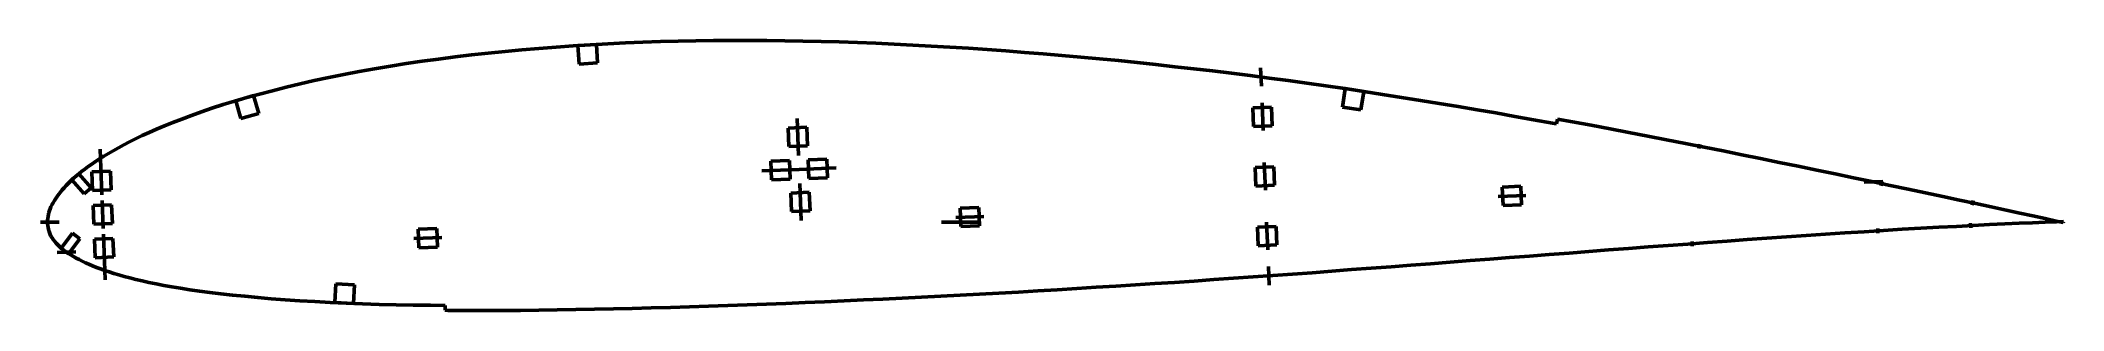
# Model space of a CAD drawing. Header units: metres. Extents: x -163 to 272, y -19 to 39.
import ezdxf

# ---------------------------------------------------------------- set-up
doc = ezdxf.new("R2010")
doc.units = ezdxf.units.M
for name, color, linetype, lineweight in [('FoilLayer', 1, 'Continuous', 50), ('StringerLayer', 1, 'Continuous', 50), ('SubLayer', 1, 'Continuous', 50)]:
    doc.layers.add(name, color=color, linetype=linetype, lineweight=lineweight)

msp = doc.modelspace()

# ---------------------------------------------------------------- linework, layer by layer
at = {"layer": 'FoilLayer'}
for p, q in [((-77.52, 35.06), (-81.02, 34.59)), ((-73.99, 35.51), (-77.52, 35.06)), ((-70.43, 35.93), (-73.99, 35.51)), ((-66.84, 36.33), (-70.43, 35.93)), ((-63.23, 36.7), (-66.84, 36.33)), ((-59.6, 37.03), (-63.23, 36.7)), ((-55.94, 37.35), (-59.6, 37.03)), ((-52.26, 37.63), (-55.94, 37.35)), ((-48.56, 37.89), (-52.26, 37.63)), ((-44.85, 38.12), (-48.56, 37.89)), ((-41.12, 38.33), (-44.85, 38.12)), ((-37.37, 38.51), (-41.12, 38.33)), ((-33.61, 38.66), (-37.37, 38.51)), ((-29.83, 38.79), (-33.61, 38.66)), ((-26.04, 38.89), (-29.83, 38.79)), ((-22.24, 38.96), (-26.04, 38.89)), ((-18.43, 39.01), (-22.24, 38.96)), ((-14.6, 39.04), (-18.43, 39.01)), ((-10.76, 39.05), (-14.6, 39.04)), ((-6.92, 39.03), (-10.76, 39.05)), ((-3.06, 38.99), (-6.92, 39.03)), ((0.82, 38.92), (-3.06, 38.99)), ((4.7, 38.83), (0.82, 38.92)), ((8.61, 38.72), (4.7, 38.83)), ((12.53, 38.59), (8.61, 38.72)), ((16.47, 38.43), (12.53, 38.59)), ((20.44, 38.26), (16.47, 38.43)), ((24.41, 38.06), (20.44, 38.26)), ((28.4, 37.84), (24.41, 38.06)), ((32.4, 37.6), (28.4, 37.84)), ((36.41, 37.36), (32.4, 37.6)), ((40.42, 37.09), (36.41, 37.36)), ((44.43, 36.81), (40.42, 37.09)), ((48.45, 36.49), (44.43, 36.81)), ((52.48, 36.16), (48.45, 36.49)), ((56.51, 35.82), (52.48, 36.16)), ((60.55, 35.47), (56.51, 35.82)), ((64.59, 35.1), (60.55, 35.47)), ((68.64, 34.71), (64.59, 35.1)), ((-101.1, 31.11), (-104.24, 30.44)), ((-97.89, 31.75), (-101.1, 31.11)), ((-94.61, 32.35), (-97.89, 31.75)), ((-91.28, 32.94), (-94.61, 32.35)), ((-87.89, 33.52), (-91.28, 32.94)), ((-84.47, 34.08), (-87.89, 33.52)), ((-81.02, 34.59), (-84.47, 34.08)), ((72.68, 34.3), (68.64, 34.71)), ((76.72, 33.86), (72.68, 34.3)), ((80.78, 33.41), (76.72, 33.86)), ((84.84, 32.96), (80.78, 33.41)), ((88.9, 32.5), (84.84, 32.96)), ((92.95, 32.01), (88.9, 32.5)), ((97.01, 31.5), (92.95, 32.01)), ((101.06, 30.96), (97.01, 31.5)), ((105.12, 30.41), (101.06, 30.96)), ((-118.77, 26.77), (-121.38, 26.01)), ((-116.05, 27.5), (-118.77, 26.77)), ((-113.23, 28.25), (-116.05, 27.5)), ((-110.31, 28.99), (-113.23, 28.25)), ((-107.31, 29.73), (-110.31, 28.99)), ((-104.24, 30.44), (-107.31, 29.73)), ((109.19, 29.85), (105.12, 30.41)), ((113.26, 29.28), (109.19, 29.85)), ((117.32, 28.7), (113.26, 29.28)), ((121.38, 28.09), (117.32, 28.7)), ((125.44, 27.46), (121.38, 28.09)), ((129.5, 26.81), (125.44, 27.46)), ((133.57, 26.16), (129.5, 26.81)), ((137.64, 25.51), (133.57, 26.16)), ((-132.71, 22.14), (-134.63, 21.4)), ((-130.67, 22.91), (-132.71, 22.14)), ((-128.52, 23.68), (-130.67, 22.91)), ((-126.25, 24.47), (-128.52, 23.68)), ((-123.87, 25.25), (-126.25, 24.47)), ((-121.38, 26.01), (-123.87, 25.25)), ((141.7, 24.85), (137.64, 25.51)), ((145.76, 24.16), (141.7, 24.85)), ((149.81, 23.45), (145.76, 24.16)), ((153.87, 22.72), (149.81, 23.45)), ((157.93, 21.98), (153.87, 22.72)), ((162, 21.25), (157.93, 21.98)), ((163.05, 22.13), (162.86, 21.1)), ((166.25, 21.57), (163.05, 22.13)), ((-142.66, 17.91), (-143.98, 17.25)), ((-141.25, 18.59), (-142.66, 17.91)), ((-139.75, 19.27), (-141.25, 18.59)), ((-138.16, 19.96), (-139.75, 19.27)), ((-136.45, 20.67), (-138.16, 19.96)), ((-134.63, 21.4), (-136.45, 20.67)), ((162.86, 21.1), (162, 21.25)), ((170.31, 20.83), (166.25, 21.57)), ((174.36, 20.06), (170.31, 20.83)), ((178.41, 19.27), (174.36, 20.06)), ((182.46, 18.46), (178.41, 19.27)), ((186.51, 17.66), (182.46, 18.46)), ((190.57, 16.87), (186.51, 17.66)), ((-150.41, 13.56), (-151.28, 12.99)), ((-149.49, 14.14), (-150.41, 13.56)), ((-148.51, 14.74), (-149.49, 14.14)), ((-147.48, 15.34), (-148.51, 14.74)), ((-146.38, 15.97), (-147.48, 15.34)), ((-145.22, 16.6), (-146.38, 15.97)), ((-143.98, 17.25), (-145.22, 16.6)), ((194.62, 16.09), (190.57, 16.87)), ((198.66, 15.29), (194.62, 16.09)), ((202.7, 14.47), (198.66, 15.29)), ((206.73, 13.64), (202.7, 14.47)), ((210.75, 12.81), (206.73, 13.64)), ((-156.62, 8.83), (-157.13, 8.35)), ((-156.08, 9.34), (-156.62, 8.83)), ((-155.52, 9.83), (-156.08, 9.34)), ((-154.91, 10.34), (-155.52, 9.83)), ((-154.27, 10.85), (-154.91, 10.34)), ((-153.58, 11.38), (-154.27, 10.85)), ((-152.86, 11.91), (-153.58, 11.38)), ((-152.09, 12.45), (-152.86, 11.91)), ((-151.28, 12.99), (-152.09, 12.45)), ((214.77, 11.98), (210.75, 12.81)), ((218.78, 11.18), (214.77, 11.98)), ((222.77, 10.36), (218.78, 11.18)), ((226.73, 9.53), (222.77, 10.36)), ((230.67, 8.7), (226.73, 9.53)), ((-160.14, 4.6), (-160.41, 4.15)), ((-159.85, 5.06), (-160.14, 4.6)), ((-159.54, 5.51), (-159.85, 5.06)), ((-159.21, 5.97), (-159.54, 5.51)), ((-158.85, 6.44), (-159.21, 5.97)), ((-158.46, 6.91), (-158.85, 6.44)), ((-158.04, 7.38), (-158.46, 6.91)), ((-157.6, 7.86), (-158.04, 7.38)), ((-157.13, 8.35), (-157.6, 7.86)), ((234.57, 7.87), (230.67, 8.7)), ((238.42, 7.06), (234.57, 7.87)), ((242.21, 6.28), (238.42, 7.06)), ((245.91, 5.5), (242.21, 6.28)), ((249.52, 4.73), (245.91, 5.5)), ((252.99, 3.97), (249.52, 4.73)), ((-161.61, 0.42), (-161.62, 0)), ((-161.62, 0), (-161.59, -0.31)), ((-161.56, 0.77), (-161.61, 0.42)), ((-161.5, 1.22), (-161.56, 0.77)), ((-161.42, 1.66), (-161.5, 1.22)), ((-161.33, 2.08), (-161.42, 1.66)), ((-161.21, 2.48), (-161.33, 2.08)), ((-161.06, 2.87), (-161.21, 2.48)), ((-160.87, 3.27), (-161.06, 2.87)), ((-160.65, 3.7), (-160.87, 3.27)), ((-160.41, 4.15), (-160.65, 3.7)), ((256.33, 3.24), (252.99, 3.97)), ((259.5, 2.56), (256.33, 3.24)), ((262.48, 1.92), (259.5, 2.56)), ((265.28, 1.31), (262.48, 1.92)), ((267.88, 0.74), (265.28, 1.31)), ((270.28, 0.21), (267.88, 0.74)), ((267.88, -0.03), (270.33, 0.06)), ((271.78, -0.11), (270.28, 0.21)), ((270.33, 0.06), (271.86, 0.12)), ((271.86, 0.12), (271.78, -0.11)), ((-161.59, -0.31), (-161.54, -0.74)), ((-161.54, -0.74), (-161.49, -1.15)), ((-161.49, -1.15), (-161.42, -1.53)), ((-161.42, -1.53), (-161.33, -1.91)), ((-161.33, -1.91), (-161.21, -2.28)), ((-161.21, -2.28), (-161.06, -2.66)), ((-161.06, -2.66), (-160.87, -3.02)), ((-160.87, -3.02), (-160.63, -3.4)), ((-160.63, -3.4), (-160.36, -3.79)), ((-160.36, -3.79), (-160.05, -4.17)), ((-160.05, -4.17), (-159.72, -4.55)), ((195.32, -4.41), (199.57, -4.08)), ((199.57, -4.08), (203.81, -3.77)), ((203.81, -3.77), (208.05, -3.47)), ((208.05, -3.47), (212.27, -3.19)), ((212.27, -3.19), (216.49, -2.91)), ((216.49, -2.91), (220.69, -2.62)), ((220.69, -2.62), (224.86, -2.34)), ((224.86, -2.34), (229.01, -2.08)), ((229.01, -2.08), (233.12, -1.82)), ((233.12, -1.82), (237.17, -1.57)), ((237.17, -1.57), (241.15, -1.35)), ((241.15, -1.35), (245.04, -1.14)), ((245.04, -1.14), (248.82, -0.94)), ((248.82, -0.94), (252.46, -0.74)), ((252.46, -0.74), (255.94, -0.56)), ((255.94, -0.56), (259.24, -0.41)), ((259.24, -0.41), (262.33, -0.27)), ((262.33, -0.27), (265.21, -0.14)), ((265.21, -0.14), (267.88, -0.03)), ((-159.72, -4.55), (-159.37, -4.93)), ((-159.37, -4.93), (-158.99, -5.3)), ((-158.99, -5.3), (-158.57, -5.66)), ((-158.57, -5.66), (-158.13, -6.03)), ((-158.13, -6.03), (-157.66, -6.38)), ((-157.66, -6.38), (-157.16, -6.73)), ((-157.16, -6.73), (-156.62, -7.07)), ((-156.62, -7.07), (-156.05, -7.41)), ((-156.05, -7.41), (-155.45, -7.75)), ((-155.45, -7.75), (-154.81, -8.09)), ((-154.81, -8.09), (-154.14, -8.42)), ((-154.14, -8.42), (-153.44, -8.76)), ((135.76, -8.98), (140.01, -8.64)), ((140.01, -8.64), (144.26, -8.29)), ((144.26, -8.29), (148.52, -7.96)), ((148.52, -7.96), (152.77, -7.63)), ((152.77, -7.63), (157.03, -7.32)), ((157.03, -7.32), (161.28, -7.01)), ((161.28, -7.01), (165.54, -6.68)), ((165.54, -6.68), (169.79, -6.34)), ((169.79, -6.34), (174.05, -6)), ((174.05, -6), (178.31, -5.68)), ((178.31, -5.68), (182.56, -5.36)), ((182.56, -5.36), (186.82, -5.05)), ((186.82, -5.05), (191.07, -4.74)), ((191.07, -4.74), (195.32, -4.41)), ((-153.44, -8.76), (-152.7, -9.09)), ((-152.7, -9.09), (-151.92, -9.42)), ((-151.92, -9.42), (-151.1, -9.75)), ((-151.1, -9.75), (-150.23, -10.07)), ((-150.23, -10.07), (-149.31, -10.4)), ((-149.31, -10.4), (-148.34, -10.72)), ((-148.34, -10.72), (-147.32, -11.05)), ((-147.32, -11.05), (-146.24, -11.38)), ((-146.24, -11.38), (-145.1, -11.7)), ((-145.1, -11.7), (-143.89, -12.03)), ((-143.89, -12.03), (-142.61, -12.35)), ((-142.61, -12.35), (-141.25, -12.66)), ((-141.25, -12.66), (-139.79, -12.98)), ((-139.79, -12.98), (-138.24, -13.29)), ((76.5, -13.25), (80.71, -12.99)), ((80.71, -12.99), (84.92, -12.7)), ((84.92, -12.7), (89.14, -12.39)), ((89.14, -12.39), (93.37, -12.08)), ((93.37, -12.08), (97.6, -11.78)), ((97.6, -11.78), (101.83, -11.5)), ((101.83, -11.5), (106.06, -11.22)), ((106.06, -11.22), (110.3, -10.9)), ((110.3, -10.9), (114.54, -10.57)), ((114.54, -10.57), (118.78, -10.24)), ((118.78, -10.24), (123.02, -9.92)), ((123.02, -9.92), (127.27, -9.61)), ((127.27, -9.61), (131.52, -9.3)), ((131.52, -9.3), (135.76, -8.98)), ((-138.24, -13.29), (-136.6, -13.62)), ((-136.6, -13.62), (-134.85, -13.94)), ((-134.85, -13.94), (-132.99, -14.25)), ((-132.99, -14.25), (-131.01, -14.57)), ((-131.01, -14.57), (-128.91, -14.87)), ((-128.91, -14.87), (-126.68, -15.16)), ((-126.68, -15.16), (-124.31, -15.43)), ((-124.31, -15.43), (-121.8, -15.7)), ((-121.8, -15.7), (-119.16, -15.97)), ((-119.16, -15.97), (-116.4, -16.24)), ((-116.4, -16.24), (-113.51, -16.5)), ((-113.51, -16.5), (-110.5, -16.73)), ((-110.5, -16.73), (-107.37, -16.93)), ((-107.37, -16.93), (-104.14, -17.11)), ((-104.14, -17.11), (-100.8, -17.27)), ((-100.8, -17.27), (-97.37, -17.43)), ((-2.86, -17.49), (1.31, -17.32)), ((1.31, -17.32), (5.48, -17.14)), ((5.48, -17.14), (9.65, -16.95)), ((9.65, -16.95), (13.82, -16.76)), ((13.82, -16.76), (17.98, -16.57)), ((17.98, -16.57), (22.13, -16.38)), ((22.13, -16.38), (26.29, -16.18)), ((26.29, -16.18), (30.44, -15.97)), ((30.44, -15.97), (34.6, -15.74)), ((34.6, -15.74), (38.77, -15.51)), ((38.77, -15.51), (42.95, -15.27)), ((42.95, -15.27), (47.13, -15.05)), ((47.13, -15.05), (51.31, -14.82)), ((51.31, -14.82), (55.49, -14.58)), ((55.49, -14.58), (59.68, -14.32)), ((59.68, -14.32), (63.88, -14.04)), ((63.88, -14.04), (68.08, -13.77)), ((68.08, -13.77), (72.29, -13.51)), ((72.29, -13.51), (76.5, -13.25)), ((-97.37, -17.43), (-93.88, -17.58)), ((-93.88, -17.58), (-90.31, -17.71)), ((-90.31, -17.71), (-86.68, -17.8)), ((-86.68, -17.8), (-82.99, -17.87)), ((-82.99, -17.87), (-79.25, -17.91)), ((-79.25, -17.91), (-76.11, -17.93)), ((-76.11, -17.93), (-76.12, -18.98)), ((-76.12, -18.98), (-75.47, -18.99)), ((-75.47, -18.99), (-71.63, -19.02)), ((-71.63, -19.02), (-67.77, -19.04)), ((-67.77, -19.04), (-63.87, -19.03)), ((-63.87, -19.03), (-59.94, -18.99)), ((-59.94, -18.99), (-55.98, -18.94)), ((-55.98, -18.94), (-52, -18.89)), ((-52, -18.89), (-48, -18.83)), ((-48, -18.83), (-43.97, -18.77)), ((-43.97, -18.77), (-39.93, -18.69)), ((-39.93, -18.69), (-35.87, -18.59)), ((-35.87, -18.59), (-31.79, -18.48)), ((-31.79, -18.48), (-27.69, -18.35)), ((-27.69, -18.35), (-23.58, -18.22)), ((-23.58, -18.22), (-19.46, -18.09)), ((-19.46, -18.09), (-15.33, -17.95)), ((-15.33, -17.95), (-11.18, -17.8)), ((-11.18, -17.8), (-7.03, -17.65)), ((-7.03, -17.65), (-2.86, -17.49))]:
    msp.add_line(p, q, dxfattribs=at)
at = {"layer": 'StringerLayer'}
for p, q in [((-43.58, 38.2), (-47.58, 37.95)), ((-47.58, 37.95), (-47.33, 33.96)), ((-43.33, 34.21), (-43.58, 38.2)), ((-47.33, 33.96), (-43.33, 34.21)), ((-117.29, 27.19), (-121.13, 26.08)), ((-116.18, 23.35), (-117.29, 27.19)), ((117.42, 28.69), (116.83, 24.73)), ((121.38, 28.09), (117.42, 28.69)), ((120.78, 24.14), (121.38, 28.09)), ((-121.13, 26.08), (-120.02, 22.24)), ((-120.02, 22.24), (-116.18, 23.35)), ((116.83, 24.73), (120.78, 24.14)), ((-154.86, 10.4), (-156.37, 9.08)), ((-156.37, 9.08), (-153.74, 6.07)), ((-152.23, 7.38), (-154.86, 10.4)), ((-153.74, 6.07), (-152.23, 7.38)), ((-156.27, -2.42), (-158.67, -5.62)), ((-157.07, -6.82), (-154.67, -3.62)), ((-154.67, -3.62), (-156.27, -2.42)), ((-158.67, -5.62), (-157.07, -6.82)), ((-99.62, -13.32), (-99.8, -17.32)), ((-99.8, -17.32), (-95.81, -17.5)), ((-95.62, -13.51), (-99.62, -13.32)), ((-95.81, -17.5), (-95.62, -13.51))]:
    msp.add_line(p, q, dxfattribs=at)
at = {"layer": 'SubLayer'}
for p, q in [((99.23, 33.19), (99.38, 29.2)), ((99.23, 33.19), (99.38, 29.2)), ((99.23, 33.19), (99.38, 29.2)), ((-0.12, 14.31), (-0.43, 22.3)), ((101.56, 24.72), (97.56, 24.57)), ((101.56, 24.72), (97.56, 24.57)), ((101.56, 24.72), (97.56, 24.57)), ((97.56, 24.57), (97.71, 20.57)), ((97.56, 24.57), (97.71, 20.57)), ((97.56, 24.57), (97.71, 20.57)), ((99.52, 25.64), (99.75, 19.65)), ((99.52, 25.64), (99.75, 19.65)), ((99.52, 25.64), (99.75, 19.65)), ((101.71, 20.72), (101.56, 24.72)), ((101.71, 20.72), (101.56, 24.72)), ((101.71, 20.72), (101.56, 24.72)), ((1.65, 20.38), (-2.35, 20.22)), ((-2.35, 20.22), (-2.19, 16.23)), ((1.8, 16.38), (1.65, 20.38)), ((97.71, 20.57), (101.71, 20.72)), ((97.71, 20.57), (101.71, 20.72)), ((97.71, 20.57), (101.71, 20.72)), ((-150.28, 15.69), (-150.13, 11.69)), ((-150.28, 15.69), (-150.13, 11.69)), ((-150.28, 15.69), (-150.13, 11.69)), ((-2.08, 13.23), (-6.07, 13.07)), ((-6.07, 13.07), (-5.92, 9.08)), ((-2.19, 16.23), (1.8, 16.38)), ((-1.92, 9.23), (-2.08, 13.23)), ((5.92, 13.54), (1.92, 13.38)), ((1.92, 13.38), (2.08, 9.39)), ((6.07, 9.54), (5.92, 13.54)), ((193.45, 15.8), (193.65, 16.78)), ((-148.1, 10.94), (-152.09, 10.79)), ((-148.1, 10.94), (-152.09, 10.79)), ((-148.1, 10.94), (-152.09, 10.79)), ((-152.09, 10.79), (-151.94, 6.79)), ((-152.09, 10.79), (-151.94, 6.79)), ((-152.09, 10.79), (-151.94, 6.79)), ((-150.13, 11.87), (-149.9, 5.87)), ((-150.13, 11.87), (-149.9, 5.87)), ((-150.13, 11.87), (-149.9, 5.87)), ((-147.94, 6.95), (-148.1, 10.94)), ((-147.94, 6.95), (-148.1, 10.94)), ((-147.94, 6.95), (-148.1, 10.94)), ((-7.99, 11), (0, 11.31)), ((-5.92, 9.08), (-1.92, 9.23)), ((0, 11.31), (7.99, 11.62)), ((2.08, 9.39), (6.07, 9.54)), ((102.05, 11.89), (98.06, 11.74)), ((102.05, 11.89), (98.06, 11.74)), ((102.05, 11.89), (98.06, 11.74)), ((98.06, 11.74), (98.21, 7.74)), ((98.06, 11.74), (98.21, 7.74)), ((98.06, 11.74), (98.21, 7.74)), ((100.02, 12.82), (100.25, 6.82)), ((100.02, 12.82), (100.25, 6.82)), ((100.02, 12.82), (100.25, 6.82)), ((102.21, 7.9), (102.05, 11.89)), ((102.21, 7.9), (102.05, 11.89)), ((102.21, 7.9), (102.05, 11.89)), ((228.97, 8.55), (232.97, 8.71)), ((232.63, 7.77), (232.84, 8.75)), ((-151.94, 6.79), (-147.94, 6.95)), ((-151.94, 6.79), (-147.94, 6.95)), ((-151.94, 6.79), (-147.94, 6.95)), ((-149.85, 4.64), (-149.62, -1.36)), ((-149.85, 4.64), (-149.62, -1.36)), ((-149.85, 4.64), (-149.62, -1.36)), ((2.19, 6.39), (-1.8, 6.23)), ((-1.8, 6.23), (-1.65, 2.24)), ((0.12, 8.31), (0.43, 0.32)), ((2.35, 2.39), (2.19, 6.39)), ((98.21, 7.74), (102.21, 7.9)), ((98.21, 7.74), (102.21, 7.9)), ((98.21, 7.74), (102.21, 7.9)), ((150.27, 5.5), (156.27, 5.73)), ((155.19, 7.69), (151.19, 7.53)), ((151.19, 7.53), (151.35, 3.54)), ((155.34, 3.69), (155.19, 7.69)), ((252.2, 3.63), (252.41, 4.61)), ((-163.12, 0), (-159.12, 0)), ((-147.82, 3.71), (-151.81, 3.56)), ((-147.82, 3.71), (-151.81, 3.56)), ((-147.82, 3.71), (-151.81, 3.56)), ((-151.81, 3.56), (-151.66, -0.44)), ((-151.81, 3.56), (-151.66, -0.44)), ((-151.81, 3.56), (-151.66, -0.44)), ((-147.66, -0.28), (-147.82, 3.71)), ((-147.66, -0.28), (-147.82, 3.71)), ((-147.66, -0.28), (-147.82, 3.71)), ((-1.65, 2.24), (2.35, 2.39)), ((30.62, 0), (38.97, 0)), ((33.72, 0.97), (39.71, 1.2)), ((38.64, 3.16), (34.64, 3)), ((34.64, 3), (34.8, -0.99)), ((38.79, -0.84), (38.64, 3.16)), ((151.35, 3.54), (155.34, 3.69)), ((-151.66, -0.44), (-147.66, -0.28)), ((-151.66, -0.44), (-147.66, -0.28)), ((-151.66, -0.44), (-147.66, -0.28)), ((-147.54, -3.52), (-151.53, -3.67)), ((-147.54, -3.52), (-151.53, -3.67)), ((-147.54, -3.52), (-151.53, -3.67)), ((-151.53, -3.67), (-151.38, -7.67)), ((-151.53, -3.67), (-151.38, -7.67)), ((-151.53, -3.67), (-151.38, -7.67)), ((-149.57, -2.59), (-149.34, -8.59)), ((-149.57, -2.59), (-149.34, -8.59)), ((-149.57, -2.59), (-149.34, -8.59)), ((-147.38, -7.51), (-147.54, -3.52)), ((-147.38, -7.51), (-147.54, -3.52)), ((-147.38, -7.51), (-147.54, -3.52)), ((-82.83, -3.56), (-76.84, -3.33)), ((-77.92, -1.37), (-81.91, -1.52)), ((-81.91, -1.52), (-81.76, -5.52)), ((-77.76, -5.37), (-77.92, -1.37)), ((34.8, -0.99), (38.79, -0.84)), ((102.55, -0.93), (98.56, -1.09)), ((102.55, -0.93), (98.56, -1.09)), ((102.55, -0.93), (98.56, -1.09)), ((98.56, -1.09), (98.71, -5.09)), ((98.56, -1.09), (98.71, -5.09)), ((98.56, -1.09), (98.71, -5.09)), ((100.52, -0.01), (100.75, -6.01)), ((100.52, -0.01), (100.75, -6.01)), ((100.52, -0.01), (100.75, -6.01)), ((102.71, -4.93), (102.55, -0.93)), ((102.71, -4.93), (102.55, -0.93)), ((102.71, -4.93), (102.55, -0.93)), ((192.04, -5.16), (191.98, -4.17)), ((231.94, -2.39), (231.9, -1.4)), ((251.91, -1.27), (251.87, -0.27)), ((-159.54, -6.54), (-155.54, -6.39)), ((-151.38, -7.67), (-147.38, -7.51)), ((-151.38, -7.67), (-147.38, -7.51)), ((-151.38, -7.67), (-147.38, -7.51)), ((-149.35, -8.41), (-149.19, -12.41)), ((-149.35, -8.41), (-149.19, -12.41)), ((-149.35, -8.41), (-149.19, -12.41)), ((-81.76, -5.52), (-77.76, -5.37)), ((98.71, -5.09), (102.71, -4.93)), ((98.71, -5.09), (102.71, -4.93)), ((98.71, -5.09), (102.71, -4.93)), ((100.89, -9.56), (101.04, -13.56)), ((100.89, -9.56), (101.04, -13.56)), ((100.89, -9.56), (101.04, -13.56))]:
    msp.add_line(p, q, dxfattribs=at)

doc.saveas('drawing.dxf')
